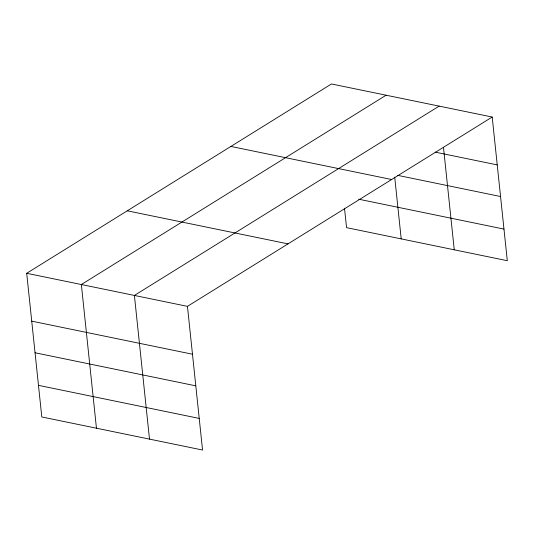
<?xml version="1.0" encoding="UTF-8"?>
<svg xmlns="http://www.w3.org/2000/svg" width="534" height="534" viewBox="0 0 534 534"><rect width="100%" height="100%" fill="white"/><g stroke="black" fill="none" stroke-linecap="round" stroke-linejoin="round"><path stroke-width="0.8" d="M492.201 117.033L187.447 306.356L202.553 450.035L41.799 416.967L26.7 273.288L331.447 83.965L492.201 117.033L507.3 260.712L346.553 227.644L344.503 208.187M386.102 95.206L81.355 284.529L96.454 428.208M439.155 106.119L134.401 295.442L149.5 439.122M435.203 152.137L497.227 164.899M397.723 175.359L500.552 196.519M230.882 146.436L391.629 179.511M358.728 199.215L503.976 229.093M127.266 210.81L288.013 243.878M26.7 273.288L187.447 306.356M31.733 321.148L192.48 354.222M35.057 352.767L195.804 385.842M38.481 385.348L199.229 418.416M443.487 147.384L454.254 249.805M394.713 177.134L401.208 238.892"/></g></svg>
